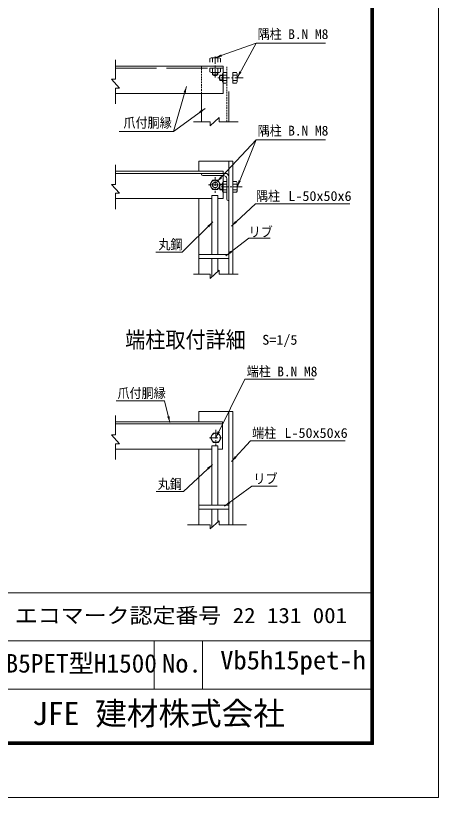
# Model space of a CAD drawing. Units: millimetres, scale not verified, with parts at other scales. Extents: x -4455 to 4455, y -3150 to 3150.
# Drawn here: x 2592 to 4455, y -3150 to 294 of the extents above; entities that cross this region are included whole.
import ezdxf
from ezdxf.enums import TextEntityAlignment as Align

# ---------------------------------------------------------------- set-up
doc = ezdxf.new("R2010")
doc.units = ezdxf.units.MM
doc.header["$LTSCALE"] = 30
for name, pattern in [('DASHED', [7.5, 6, -1.5]), ('USER1', [2, 1.25, -0.25, 0.25, -0.25]), ('USER3', [0.375, 0.25, -0.125])]:
    doc.linetypes.add(name, pattern=pattern)
doc.layers.add('0-B_7詳細', color=7, linetype='Continuous', lineweight=18)
doc.layers.add('0-E_D-TTL', color=7, linetype='Continuous', lineweight=9)
doc.layers.add('0-F_D-TTL-TXT', color=7, linetype='Continuous')
doc.styles.add('ＭＳ ゴシック', font='')
doc.styles.get('ＭＳ ゴシック').set_extended_font_data('MS Gothic')

msp = doc.modelspace()

# ---------------------------------------------------------------- linework, layer by layer
at = {"layer": '0-B_7詳細', "lineweight": 9}
for p, q in [((3651.59, 172.38), (3569.65, 22.23)), ((3453.73, 108.67), (3447.97, 105.35)), ((3447.97, 105.35), (3447.97, 89.47)), ((3453.73, 108.67), (3489.25, 108.67)), ((3459.49, 106.61), (3459.49, 89.47)), ((3483.49, 106.61), (3483.49, 89.47)), ((3489.25, 108.67), (3495.01, 105.35)), ((3495.01, 105.35), (3495.01, 89.47)), ((3032.57, 71.47), (3504.49, 71.47)), ((3507.49, 71.47), (3399.49, 71.47)), ((3507.49, -48.53), (3507.49, 71.47)), ((3447.97, 62.47), (3495.01, 62.47)), ((3447.97, 46.6), (3447.97, 62.47)), ((3453.73, 43.27), (3447.97, 46.6)), ((3453.73, 43.27), (3489.25, 43.27)), ((3459.49, 45.33), (3459.49, 62.47)), ((3459.49, 43.27), (3459.49, 32.61)), ((3483.49, 45.33), (3483.49, 62.47)), ((3483.49, 43.27), (3483.49, 32.61)), ((3503.29, 2.71), (3503.29, 38.23)), ((3522.49, -3.05), (3522.49, 43.99)), ((3565.36, 43.99), (3549.49, 43.99)), ((3549.49, -3.05), (3549.49, 43.99)), ((3568.69, 38.23), (3565.36, 43.99)), ((3568.69, 2.71), (3568.69, 38.23)), ((3459.49, 32.61), (3483.49, 32.61)), ((3492.63, 8.47), (3492.63, 32.47)), ((3503.29, 32.47), (3492.63, 32.47)), ((3503.29, 8.47), (3492.63, 8.47)), ((3503.29, 2.71), (3506.61, -3.05)), ((3505.35, 32.47), (3522.49, 32.47)), ((3505.35, 8.47), (3522.49, 8.47)), ((3566.63, 32.47), (3549.49, 32.47)), ((3566.63, 8.47), (3549.49, 8.47)), ((3568.69, 2.71), (3565.36, -3.05)), ((3506.61, -3.05), (3522.49, -3.05)), ((3565.36, -3.05), (3549.49, -3.05)), ((3032.57, -48.53), (3507.49, -48.53)), ((3411.49, -173.26), (3411.49, -48.53)), ((3531.49, -173.26), (3531.49, -39.53)), ((3287.28, -215.77), (3427.81, -114.51)), ((3651.59, -252.96), (3569.43, -458.88)), ((3399.49, -391.74), (3399.49, -346.74)), ((3399.49, -346.74), (3549.49, -346.74)), ((3531.49, -845.59), (3531.49, -346.74)), ((3549.49, -845.59), (3549.49, -346.74)), ((3032.57, -391.74), (3504.49, -391.74)), ((3032.57, -400.74), (3504.49, -400.74)), ((3507.49, -391.74), (3399.49, -391.74)), ((3516.49, -400.74), (3411.49, -400.74)), ((3411.49, -400.74), (3411.49, -403.74)), ((3507.49, -409.74), (3417.49, -409.74)), ((3421.99, -391.74), (3422.29, -391.74)), ((3507.49, -400.74), (3507.49, -391.74)), ((3507.49, -511.74), (3507.49, -409.74)), ((3503.29, -478.5), (3503.29, -442.98)), ((3522.49, -514.74), (3522.49, -424.74)), ((3522.49, -484.26), (3522.49, -437.22)), ((3531.49, -520.74), (3531.49, -415.74)), ((3565.36, -437.22), (3549.49, -437.22)), ((3549.49, -484.26), (3549.49, -437.22)), ((3568.69, -442.98), (3565.36, -437.22)), ((3568.69, -478.5), (3568.69, -442.98)), ((3492.63, -472.74), (3492.63, -448.74)), ((3503.29, -448.74), (3492.63, -448.74)), ((3503.29, -472.74), (3492.63, -472.74)), ((3503.29, -478.5), (3506.61, -484.26)), ((3505.35, -448.74), (3522.49, -448.74)), ((3505.35, -472.74), (3522.49, -472.74)), ((3566.63, -448.74), (3549.49, -448.74)), ((3566.63, -472.74), (3549.49, -472.74)), ((3568.69, -478.5), (3565.36, -484.26)), ((3032.57, -511.74), (3456.8, -511.74)), ((3399.49, -845.59), (3399.49, -511.74)), ((3456.8, -758.22), (3456.8, -497.8)), ((3456.8, -497.8), (3483.8, -497.8)), ((3483.8, -758.22), (3483.8, -497.8)), ((3483.8, -511.74), (3507.49, -511.74)), ((3506.61, -484.26), (3522.49, -484.26)), ((3565.36, -484.26), (3549.49, -484.26)), ((3531.49, -520.74), (3528.49, -520.74)), ((3531.49, -758.22), (3399.49, -758.22)), ((3531.49, -776.22), (3399.49, -776.22)), ((3456.8, -857.43), (3456.8, -776.22)), ((3483.8, -832.36), (3483.8, -776.22)), ((3399.49, -1495.48), (3399.49, -1450.48)), ((3399.49, -1450.48), (3549.49, -1450.48)), ((3531.49, -1949.34), (3531.49, -1450.48)), ((3549.49, -1949.34), (3549.49, -1450.48)), ((3032.57, -1495.48), (3504.49, -1495.48)), ((3032.57, -1504.48), (3504.49, -1504.48)), ((3504.49, -1495.48), (3399.49, -1495.48)), ((3421.99, -1495.48), (3422.29, -1495.48)), ((3504.49, -1615.48), (3504.49, -1495.48)), ((3032.57, -1615.48), (3456.8, -1615.48)), ((3399.49, -1949.34), (3399.49, -1615.48)), ((3456.8, -1861.97), (3456.8, -1601.55)), ((3456.8, -1601.55), (3483.8, -1601.55)), ((3483.8, -1861.97), (3483.8, -1601.55)), ((3483.8, -1615.48), (3504.49, -1615.48)), ((3531.49, -1861.97), (3399.49, -1861.97)), ((3531.49, -1879.97), (3399.49, -1879.97)), ((3456.8, -1961.18), (3456.8, -1879.97)), ((3483.8, -1936.11), (3483.8, -1879.97))]:
    msp.add_line(p, q, dxfattribs=at)
at = {"layer": '0-B_7詳細', "color": 1, "linetype": 'USER1'}
for p, q in [((3471.49, 21.37), (3471.49, 113.74)), ((3595.49, 20.47), (3479.04, 20.47)), ((3471.49, -417.55), (3471.49, -486.94)), ((3442.93, -451.74), (3500.05, -451.74)), ((3590.58, -460.74), (3498.22, -460.74)), ((3474.49, -1531.3), (3474.49, -1600.69)), ((3445.93, -1565.49), (3503.05, -1565.49))]:
    msp.add_line(p, q, dxfattribs=at)
at = {"layer": '0-B_7詳細', "color": 4}
for p, q in [((3032.57, 13.91), (3032.57, 99.49)), ((3014.57, 13.91), (3050.57, -24.86)), ((3032.57, 13.91), (3014.57, 13.91)), ((3032.57, -24.86), (3032.57, -95.06)), ((3032.57, -24.86), (3050.57, -24.86)), ((3450.17, -191.26), (3488.94, -155.26)), ((3488.94, -173.26), (3488.94, -155.26)), ((3450.17, -173.26), (3375.94, -173.26)), ((3450.17, -173.26), (3450.17, -191.26)), ((3488.94, -173.26), (3573.62, -173.26)), ((3032.57, -449.3), (3032.57, -363.72)), ((3014.57, -449.3), (3050.57, -488.07)), ((3032.57, -449.3), (3014.57, -449.3)), ((3032.57, -488.07), (3032.57, -558.27)), ((3032.57, -488.07), (3050.57, -488.07)), ((3450.17, -845.59), (3375.94, -845.59)), ((3450.17, -863.59), (3488.94, -827.59)), ((3450.17, -845.59), (3450.17, -863.59)), ((3488.94, -845.59), (3488.94, -827.59)), ((3488.94, -845.59), (3573.62, -845.59)), ((3032.57, -1553.05), (3032.57, -1467.47)), ((3014.57, -1553.05), (3050.57, -1591.82)), ((3032.57, -1553.05), (3014.57, -1553.05)), ((3032.57, -1591.82), (3032.57, -1662.01)), ((3032.57, -1591.82), (3050.57, -1591.82)), ((3450.17, -1949.34), (3349.72, -1949.34)), ((3450.17, -1967.34), (3488.94, -1931.34)), ((3450.17, -1949.34), (3450.17, -1967.34)), ((3488.94, -1949.34), (3488.94, -1931.34)), ((3488.94, -1949.34), (3609.99, -1949.34))]:
    msp.add_line(p, q, dxfattribs=at)
at = {"layer": '0-B_7詳細', "color": 1, "linetype": 'USER3'}
for p, q in [((3411.49, -48.53), (3411.49, 71.55)), ((3522.49, -173.26), (3522.49, 69.06))]:
    msp.add_line(p, q, dxfattribs=at)
at = {"layer": '0-B_7詳細', "color": 3, "linetype": 'DASHED'}
msp.add_line((3032.57, 62.47), (3507.49, 62.47), dxfattribs=at)
at = {"layer": '0-B_7詳細', "color": 1}
for p, q in [((3461.89, 43.27), (3461.89, 31.4)), ((3481.09, 43.27), (3481.09, 31.4)), ((3503.29, 30.07), (3491.42, 30.07)), ((3503.29, 10.87), (3491.42, 10.87)), ((3503.29, -451.14), (3491.42, -451.14)), ((3503.29, -470.34), (3491.42, -470.34))]:
    msp.add_line(p, q, dxfattribs=at)
at = {"layer": '0-B_7詳細', "lineweight": 9}
for points in [[(3957.4, 172.38), (3651.59, 172.38), (3473.37, 109.34)], [(3489.25, 43.27), (3495.01, 46.6), (3495.01, 62.47)], [(3503.29, 38.23), (3506.61, 43.99), (3522.49, 43.99)], [(3049.29, -215.77), (3287.28, -215.77), (3345.1, -17.9)], [(3957.4, -252.96), (3651.59, -252.96), (3479.18, -438.52)], [(3503.29, -442.98), (3506.61, -437.22), (3522.49, -437.22)], [(4065.64, -534.91), (3649.81, -534.91), (3542.89, -633.34)], [(3713.96, -686.46), (3620.04, -686.46), (3519.34, -763.49)]]:
    msp.add_lwpolyline(points, dxfattribs=at)
at = {"layer": '0-B_7詳細', "color": 3}
for points in [[(3495.01, -451.74), (3483.25, -431.37), (3459.73, -431.37), (3447.97, -451.74), (3459.73, -472.11), (3483.25, -472.11)], [(3498.01, -1565.49), (3486.25, -1545.12), (3462.73, -1545.12), (3450.97, -1565.49), (3462.73, -1585.86), (3486.25, -1585.86)]]:
    msp.add_lwpolyline(points, close=True, dxfattribs=at)
at = {"layer": '0-B_7詳細', "color": 1}
for points in [[(3210.55, -747.98), (3325.96, -747.98), (3461.45, -615.01)], [(3908.36, -1307.34), (3601.96, -1307.34), (3475.37, -1563.69)], [(3035.55, -1403.62), (3247.75, -1403.62), (3272.11, -1498.27)], [(4044.48, -1579.69), (3626.88, -1579.69), (3543.31, -1670.69)], [(3211.9, -1803.1), (3332.61, -1803.1), (3460.21, -1682.71)], [(3744.19, -1779.28), (3632.52, -1779.28), (3513.02, -1866.34)]]:
    msp.add_lwpolyline(points, dxfattribs=at)
at = {"layer": '0-B_7詳細', "color": 3}
for centre, radius in [((3471.49, -451.74), 20.4), ((3471.49, -451.74), 12), ((3474.49, -1565.49), 20.4)]:
    msp.add_circle(centre, radius, dxfattribs=at)
at = {"layer": '0-B_7詳細', "lineweight": 9}
for centre, radius, start, end in [((3453.73, 99.58), 9.09, 50.6618, 90), ((3471.49, 72.67), 36, 70.52878, 109.47122), ((3489.25, 99.58), 9.09, 90, 129.3382), ((3453.73, 52.36), 9.09, 270, 309.3382), ((3471.49, 79.27), 36, 250.52878, 289.47122), ((3489.25, 52.36), 9.09, 230.6618, 270), ((3512.38, 38.23), 9.09, 180, 219.3382), ((3559.6, 38.23), 9.09, 320.6618, 0), ((3471.49, 53.4), 24, 240, 300), ((3513.41, 20.47), 24, 150, 210), ((3539.29, 20.47), 36, 160.52878, 199.47122), ((3512.38, 2.71), 9.09, 140.6618, 180), ((3532.69, 20.47), 36, 340.52878, 19.47122), ((3559.6, 2.71), 9.09, 0, 39.3382), ((3417.49, -403.74), 6, 180, 270), ((3507.49, -424.74), 15, 0, 90), ((3516.49, -415.74), 15, 0, 90), ((3512.38, -442.98), 9.09, 180, 219.3382), ((3559.6, -442.98), 9.09, 320.6618, 0), ((3513.41, -460.74), 24, 150, 210), ((3539.29, -460.74), 36, 160.52878, 199.47122), ((3512.38, -478.5), 9.09, 140.6618, 180), ((3532.69, -460.74), 36, 340.52878, 19.47122), ((3559.6, -478.5), 9.09, 0, 39.3382), ((3528.49, -514.74), 6, 180, 270)]:
    msp.add_arc(centre, radius, start, end, dxfattribs=at)
at = {"layer": '0-B_7詳細'}
for points in [[(3471.49, 108.67), (3498.03, 123.59), (3501.51, 113.76)], [(3568.69, 20.47), (3578.49, 49.3), (3587.63, 44.31)], [(3345.66, -15.98), (3342.24, -46.24), (3332.24, -43.32)], [(3429.43, -113.35), (3408.14, -135.11), (3402.05, -126.66)], [(3477.82, -439.98), (3494.42, -414.46), (3502.05, -421.55)], [(3568.69, -460.74), (3574.97, -430.94), (3584.64, -434.81)], [(3541.42, -634.7), (3559.97, -610.55), (3567.02, -618.21)], [(3517.75, -764.7), (3538.41, -742.34), (3544.74, -750.61)]]:
    msp.add_solid(points, dxfattribs=at)
at = {"layer": '0-B_7詳細', "color": 1}
for points in [[(3462.88, -613.61), (3445.11, -638.34), (3437.82, -630.91)], [(3272.61, -1500.21), (3260.09, -1472.45), (3270.18, -1469.85)], [(3474.49, -1565.49), (3483.1, -1536.28), (3492.44, -1540.89)], [(3541.96, -1672.16), (3558.42, -1646.54), (3566.09, -1653.59)], [(3461.66, -1681.33), (3443.42, -1705.71), (3436.27, -1698.13)], [(3511.4, -1867.52), (3532.58, -1845.64), (3538.72, -1854.07)]]:
    msp.add_solid(points, dxfattribs=at)
at = {"layer": '0-E_D-TTL'}
for p, q in [((2248.93, -2248.4), (4158.15, -2248.4)), ((2248.93, -2460.53), (4158.15, -2460.53)), ((3203.54, -2460.53), (3203.54, -2672.67)), ((3415.67, -2460.53), (3415.67, -2672.67)), ((2248.93, -2672.67), (4158.15, -2672.67))]:
    msp.add_line(p, q, dxfattribs=at)
at = {"layer": '0-E_D-TTL', "color": 2, "lineweight": 18}
msp.add_lwpolyline([(-4454.56, 3150.45), (4455.14, 3150.45), (4455.14, -3149.97), (-4454.56, -3149.97)], close=True, dxfattribs=at)
at = {"layer": '0-E_D-TTL'}
for points in [[(-4168.18, 2917.11), (4168.75, 2917.11), (4168.75, -2916.62), (-4168.18, -2916.62)], [(-4165.53, 2914.45), (4166.1, 2914.45), (4166.1, -2913.97), (-4165.53, -2913.97)], [(-4162.87, 2911.8), (4163.45, 2911.8), (4163.45, -2911.32), (-4162.87, -2911.32)], [(-4160.22, 2909.15), (4160.8, 2909.15), (4160.8, -2908.67), (-4160.22, -2908.67)], [(-4157.57, 2906.5), (4158.15, 2906.5), (4158.15, -2906.02), (-4157.57, -2906.02)]]:
    msp.add_lwpolyline(points, close=True, dxfattribs=at)

# ---------------------------------------------------------------- texts
at = {"layer": '0-B_7詳細', "color": 3, "style": 'ＭＳ ゴシック'}
for s, width, p in [('隅柱', 0.9, (3658.63, 178.11)), ('爪付胴縁', 0.9, (3067.43, -212.05)), ('隅柱', 0.9, (3658.63, -247.24)), ('隅柱', 0.9, (3651.3, -535.34)), ('L-50x50x6', 1.05, (3794.12, -535.34)), ('リブ', 0.9, (3618.82, -693.35)), ('丸鋼', 0.9, (3221.55, -748.71)), ('S=1/5', 1.05, (3679.21, -1168.76)), ('端柱', 0.9, (3610.36, -1308.23)), ('爪付胴縁', 0.9, (3041.12, -1403.52)), ('端柱', 0.9, (3634.16, -1579.12)), ('L-50x50x6', 1.05, (3776.97, -1579.12)), ('リブ', 0.9, (3640.26, -1780.61)), ('丸鋼', 0.9, (3218.83, -1804.17))]:
    msp.add_text(s, height=43.33, dxfattribs=dict(at, width=width)).set_placement(p, align=Align.BOTTOM_LEFT)
for p in [(3793.44, 178.11), (3793.44, -247.24), (3745.17, -1308.23)]:
    msp.add_text('B.N M8', height=43.33, dxfattribs=at).set_placement(p, align=Align.BOTTOM_LEFT)
at = {"layer": '0-B_7詳細', "style": 'ＭＳ ゴシック', "width": 0.9}
msp.add_text('端柱取付詳細', height=72.14, dxfattribs=at).set_placement((3075.12, -1191.56), align=Align.BOTTOM_LEFT)
at = {"layer": '0-F_D-TTL-TXT', "style": 'ＭＳ ゴシック'}
for s, height, width, p in [('エコマーク認定番号 22 131 001', 67.35, 1.1, (2588.93, -2402.42)), ('Vb5h15pet-h', 81.6, 1.05, (3494.16, -2610.59)), ('No.', 81.6, 1.05, (3237.48, -2624.73))]:
    msp.add_text(s, height=height, dxfattribs=dict(at, width=width)).set_placement(p, align=Align.BOTTOM_LEFT)
for s, height, p in [('VB5PET型H1500', 81.64, (2492.6, -2624.73)), ('JFE 建材株式会社', 102.1, (2665.12, -2862))]:
    msp.add_text(s, height=height, dxfattribs=at).set_placement(p, align=Align.BOTTOM_LEFT)

doc.saveas('drawing.dxf')
